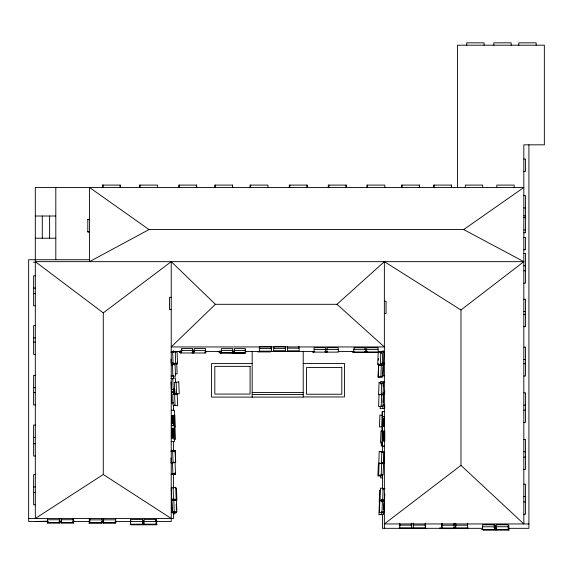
<?xml version="1.0" encoding="UTF-8"?>
<svg xmlns="http://www.w3.org/2000/svg" width="573" height="573" viewBox="0 0 573 573"><rect width="100%" height="100%" fill="white"/><g stroke="black" fill="none" stroke-linecap="round" stroke-linejoin="round"><path stroke-width="0.86" d="M171.742 433.274L171.936 436.418L171.936 433.274M171.742 429.592L171.742 428.59M171.814 420.876L172 424.013L172 420.876M171.814 417.581L171.814 420.689M171.814 416.929L171.814 416.564M171.843 431.097L171.936 429.951L171.742 433.088M171.936 429.592L171.936 428.59M171.907 421.807L171.907 420.969M172 417.581L172 420.689M172 416.929L172 416.564M172.967 433.274L173.161 436.418L173.161 433.274M172.96 429.592L172.96 428.59M173.06 434.212L173.06 433.374M173.032 420.876L173.225 424.013L173.225 420.876M173.118 418.691L173.025 417.581M173.025 416.929L173.025 416.564M173.146 429.592L173.146 428.59M173.211 417.581L173.211 420.689M173.211 416.929L173.211 416.564M382.657 425.768L382.75 425.41M382.657 424.751L382.75 423.64M382.664 421.456L382.664 418.319L382.857 421.456M382.843 425.768L382.843 425.41M382.843 424.751L382.843 421.649M382.785 440.773L382.979 436.153M383.072 440.651L383.072 439.649M383.086 435.967L383.086 432.823L383.273 435.967M383.179 435.587L383.179 435.029M383.258 440.651L383.258 439.649M383.881 425.768L383.881 425.41M383.881 424.751L383.881 421.649M383.881 421.456L383.974 418.319M384.068 425.768L384.068 425.41M384.068 424.751L383.974 423.64M384.068 421.456L383.881 418.319M384.297 440.651L384.297 439.649M384.297 435.967L384.297 432.823L384.483 435.967M384.39 435.587L384.39 435.029M384.483 440.651L384.483 439.649M378.259 363.604L378.194 365.309L378.567 365.323M378.395 360.188L378.459 358.476M380.357 364.134L380.787 352.925M380.651 365.66L380.716 363.955M381.281 353.118L381.346 351.414L384.691 351.915M381.088 363.97L381.074 364.342L384.562 364.478M380.522 384.046L380.622 381.482L384.469 382.005M380.88 376.762L381.31 365.553M380.279 406.142L380.178 408.707L380.551 408.721L380.565 408.348L384.676 408.506L384.777 405.92M381.21 394.382L381.639 383.172M378.724 464.502L378.366 464.109L377.901 476.07L382.399 475.869M382.692 365.108L382.757 363.389M381.21 406.171L381.639 394.962M382.585 375.172L382.52 376.898L378.022 377.098L378.581 364.951L380.823 365.037M382.886 375.637L383.316 364.428M383.516 363.096L383.946 351.886M380.071 463.514L380.085 463.134M380.515 451.925L380.157 451.538M383.058 386.266L383.222 381.955M382.084 426.699L382.485 416.349M382.807 408.434L382.907 405.849M383.065 402.368L383.394 393.744L384.641 393.794M379.605 501.819L379.211 502.184L379.677 490.223L380.035 490.61M380.751 475.461L380.651 478.025L382.535 477.724M381.396 463.099L381.833 451.889M381.224 474.888L381.654 463.679M384.755 390.65L384.655 393.243L382.785 393.171M380.429 514.368L380.042 514.726M383.265 463.17L383.702 451.961M381.847 501.912L381.947 499.319M381.561 514.418L381.661 511.832M381.976 512.427L382.406 501.217M382.678 499.799L383.115 488.59M383.717 501.984L383.81 499.391M383.53 511.904L383.43 514.497L378.932 514.697L379.39 502.736L379.763 502.75M383.631 509.318L383.86 503.287M384.784 493.84L384.547 499.871L380.049 500.071L380.508 488.117L384.977 488.662M381.511 441.976L381.31 445.593L382.728 445.672M382.098 431.562L382.356 426.899M215.398 304.306L171.234 346.944L384.368 346.944L336.981 304.306L215.398 304.306L171.234 261.66L103.276 312.894L103.276 474.487L35.318 518.479L35.318 187.464L523.829 187.464L463.7 229.572L148.994 229.572L89.488 261.66L89.488 187.464L148.994 229.572M336.981 304.306L384.368 261.66L460.971 309.972L460.971 465.369L523.829 523.944L523.829 144.833L544.35 144.833L544.35 45.195L457.519 45.195L457.519 187.464M460.971 309.972L523.829 261.66L463.7 229.572M460.971 465.369L384.368 523.944L528.915 523.944M170.768 352.223L175.238 351.679L175.696 363.633M171.9 352.553L173.877 352.445M175.252 352.395L177.1 351.944L177.566 363.905L173.067 363.705M172.308 363.017L173.053 362.988M171.212 364.829L175.059 364.306L175.524 376.26L171.026 376.06M171.728 365.18L172.473 365.151M175.259 373.689L177.143 373.99L176.713 362.888M172.129 375.644L172.881 375.616M170.904 378.531L175.374 377.987L175.539 382.255M172.036 378.86L172.788 378.832M174.701 389.611L171.334 389.74L171.033 381.976M174.794 391.767L171.427 391.896L171.864 403.106L173.11 403.055M172.982 392.118L174.478 392.061M172.566 392.226L173.311 392.197M172.967 402.69L173.34 402.676M174.629 405.039L175.009 405.025M173.569 439.111L175.453 439.419L174.994 427.458L174.636 427.845M174.564 450.306L171.212 450.808M174.736 450.593L175.245 450.643L175.703 462.604L175.188 462.175M170.775 451.195L174.887 451.03L174.872 450.657M170.804 462.805L174.292 462.669L174.278 462.296M171.22 462.955L175.066 462.432L175.531 474.387L175.159 474.401L175.044 472.524M171.32 463.156L172.065 463.127M171.721 473.62L172.466 473.592M172.136 473.771L172.888 473.742M171.735 473.993L175.116 474.236M171.033 474.186L175.145 474.029M174.765 474.523L174.371 474.165M173.483 499.491L174.235 499.463M172.38 499.907L176.878 500.107L176.412 488.146L176.054 488.54M176.498 511.567L172.387 511.732L171.95 500.523L176.42 499.971L176.885 511.933L176.513 511.947M173.146 512.155L173.891 512.126M173.053 513.601L174.937 513.902L174.872 512.198M35.318 521.459L47.831 521.186M523.829 159.058L525.505 159.058L525.505 171.363L523.829 171.363M523.829 195.629L525.505 195.629L525.505 232.774L523.829 232.774M523.829 207.935L525.505 207.935M523.829 215.82L525.505 215.82M35.318 216.014L55.81 216.014M523.829 217.647L525.505 217.647M89.488 219.352L87.805 219.352L87.805 231.936L89.488 231.936M87.805 219.502L89.488 219.502M87.805 219.631L89.488 219.631M523.829 229.952L525.505 229.952M87.805 231.657L89.488 231.657M87.805 231.807L89.488 231.807M523.829 237.437L525.505 237.437L525.505 249.742L523.829 249.742M35.318 238.218L55.81 238.218M523.829 253.467L525.505 253.467L525.505 283.134L523.829 283.134M89.488 259.734L28.65 259.734L28.65 521.459L48.254 521.459M523.829 261.66L35.318 261.66L103.276 312.894M33.535 262.269L36.199 262.269M523.829 265.772L525.505 265.772M523.829 270.828L525.505 270.828M35.318 275.771L33.635 275.771L33.635 305.781L35.318 305.781M33.635 288.076L35.318 288.076M33.635 293.469L35.318 293.469M171.234 297.301L169.551 297.301L169.551 309.606L171.234 309.606M523.829 299.249L525.505 299.249L525.505 326.689L523.829 326.689M384.368 301.255L386.052 301.255L386.052 313.56L384.368 313.56M523.829 311.554L525.505 311.554M523.829 314.384L525.505 314.384M35.318 325.593L33.635 325.593L33.635 354.443L35.318 354.443M33.635 337.898L35.318 337.898M33.635 342.138L35.318 342.138M523.829 347.166L525.505 347.166L525.505 376.01L523.829 376.01M287.682 348.162L298.898 348.162M273.98 348.37L285.196 348.37M259.82 348.534L271.036 348.534M314.119 349.53L325.335 349.53M326.897 349.509L338.113 349.509M353.971 349.623L365.187 349.623M366.749 349.602L377.972 349.602M194.29 350.389L205.506 350.389M181.505 350.411L192.729 350.411M221.364 350.504L232.581 350.504M234.142 350.475L245.359 350.475M273.257 351.12L284.681 351.12M179.27 351.335L178.891 351.707L180.602 351.707M218.306 351.45L217.933 351.822L220.498 351.822M258.151 351.407L257.75 351.915L270.513 351.915L270.119 351.407M312.743 351.421L312.371 351.801L314.119 351.779L314.119 347.661L325.335 347.661L325.335 351.779M325.149 351.399L325.521 351.399M171.234 351.507L181.935 351.507M192.578 351.507L194.419 351.507M205.034 351.507L221.171 351.507M232.609 351.507L234.55 351.507M245.065 351.507L313.918 351.507M325.493 351.507L327.298 351.507M337.984 351.507L354.05 351.507M364.743 351.507L367.422 351.507M378.123 351.507L384.368 351.507M313.13 351.707L312.758 352.087L325.708 352.151L325.708 351.779M325.915 351.686L325.536 352.058L327.247 352.058M325.149 351.772L326.897 351.75L326.897 347.639L338.113 347.639L338.485 352.13L326.524 352.13L326.524 351.75M352.989 351.801L352.617 352.173L364.578 352.173M365.767 351.772L365.395 352.151L377.356 352.151M231.578 352.767L219.617 352.767L219.989 350.898M244.356 352.746L232.394 352.746L232.767 350.877M523.829 359.472L525.505 359.472M303.224 363.44L344.452 363.44L344.452 396.946L303.224 396.946M252.177 363.59L211.573 363.59L211.573 397.089L303.224 397.118L303.224 351.285M523.829 363.705L525.505 363.705M35.318 375.344L33.635 375.344L33.635 404.946L35.318 404.946M33.635 387.656L35.318 387.656M33.635 392.641L35.318 392.641M252.177 392.562L303.224 392.562M523.829 392.863L525.505 392.863L525.505 422.437L523.829 422.437M252.177 394.546L303.224 394.546M523.829 405.168L525.505 405.168M523.829 410.132L525.505 410.132M171.234 410.275L174.393 410.275L174.393 441.597L171.234 441.597M384.368 411.615L382.091 411.615L382.091 446.274L384.368 446.274M384.347 416.564L382.37 416.564L382.37 426.541L384.347 426.541M382.37 416.829L384.347 416.843M171.528 420.689L173.504 420.689M171.528 420.876L173.504 420.876M382.37 421.456L384.347 421.456M382.37 421.649L384.347 421.649M35.318 425.066L33.635 425.066L33.635 456.022L35.318 456.022M171.528 425.495L173.504 425.495M382.37 426.262L384.347 426.262M382.785 431.347L382.979 440.766M171.463 433.088L173.44 433.088M171.463 433.274L173.44 433.274M382.785 435.967L384.762 435.967M382.785 436.153L384.762 436.153M33.635 437.371L35.318 437.371M523.829 439.434L525.505 439.434L525.505 469.416L523.829 469.416M33.635 443.71L35.318 443.71M382.091 446.26L384.368 446.26M523.829 451.739L525.505 451.739M523.829 457.111L525.505 457.111M35.318 474.602L33.635 474.602L33.635 504.784L35.318 504.784M523.829 484.192L525.505 484.192L525.505 514.26L523.829 514.26M33.635 486.907L35.318 486.907M33.635 492.479L35.318 492.479M523.829 496.497L525.505 496.497M523.829 501.955L525.505 501.955M28.65 518.479L173.512 518.479L173.512 512.219M47.623 519.754L59.556 519.754M61.218 519.725L73.151 519.725M90.018 519.847L101.958 519.847M103.62 519.818L115.553 519.818M72.728 521.308L74.469 521.065M58.947 521.459L61.619 521.459M72.871 521.459L89.861 521.459M101.485 521.459L103.505 521.459M115.094 521.459L142.441 521.416M142.62 521.459L171.234 521.459L171.234 261.66M47.623 522.139L47.222 522.533L59.95 522.533L59.556 522.139M103.219 522.211L103.62 522.211L103.62 518.493M103.219 522.605L115.947 522.605L115.553 518.493M101.228 522.841L101.622 523.235L88.894 523.235L89.295 522.841L89.295 518.465M115.173 522.812L115.567 523.213L102.839 523.213L103.24 522.812L103.24 518.436M131.532 524.41L131.138 524.804L143.866 524.804L143.472 524.41L143.472 520.033M144.783 524.381L144.382 524.782L157.109 524.782L156.716 524.381L156.716 520.012M399.732 525.119L411.665 525.119M413.326 525.09L425.259 525.09M442.127 525.212L454.067 525.212M455.728 525.19L467.661 525.19M493.876 525.398L495.581 525.398L495.581 529.774L495.974 530.175L483.247 530.175L483.641 529.774M482.616 526.78L494.556 526.78M496.211 526.759L508.151 526.759M493.876 527.389L495.581 527.389M399.732 527.504L399.331 527.905L412.066 527.905L411.665 527.504M455.327 527.575L455.728 527.575L455.728 523.199M439.598 528.027L441.296 528.027M455.327 527.969L468.055 527.969L467.661 527.575L467.661 523.199M413.649 528.084L413.255 528.485L425.983 528.485L425.581 528.084L425.581 523.715M453.336 528.206L453.73 528.607L441.002 528.607L441.403 528.206L441.403 523.829M467.281 528.184L467.675 528.578L454.948 528.578L455.349 528.184L455.349 523.808M441.475 528.327L382.442 528.327L382.442 514.024M453.071 528.327L482.516 528.327M494.972 528.327L496.791 528.327M508.373 528.327L528.915 528.327L528.915 144.833M495.086 529.574L508.545 529.538L508.151 529.144L508.151 524.768L496.211 524.768L496.211 529.144L495.817 529.538M483.54 529.595L481.843 529.595L482.616 529.165L482.616 524.789L494.556 524.789L494.556 529.165L494.95 529.567L482.222 529.567L482.222 529.165M496.891 529.753L496.49 530.147L509.218 530.147L508.824 529.753L508.824 525.377M382.019 363.038L384.755 363.146M380.372 363.762L380.744 363.776M378.481 365.137L381.081 365.617M382.134 375.609L384.748 375.709M383.208 382.334L383.953 382.363M381.625 383.545L382.377 383.573M383.172 392.806L383.552 392.82M381.224 394.009L381.969 394.038M382.965 404.953L384.834 405.025M382.52 415.489L379.92 415.017L379.455 426.971L382.836 426.727M382.821 431.455L380.973 431.011L380.508 442.965L382.392 442.664M381.819 452.262L382.563 452.298M381.41 462.726L382.162 462.755M382.341 462.848L383.086 462.877M380.544 475.425L381.296 475.454M383.101 488.962L383.846 488.991M382.692 499.427L383.437 499.455M382.392 501.59L383.144 501.619M381.99 512.054L382.735 512.083M103.276 474.487L171.234 518.479M383.065 350.583L383.165 352.338M383.767 362.867L383.867 364.621M176.162 382.399L176.599 393.608M175.324 363.647L175.309 363.275L171.198 363.432L171.033 359.121M175.961 393.057L176.033 394.761M174.113 363.368L174.178 365.094M174.736 389.003L174.865 392.419M174.586 394.188L175.023 405.398M172.631 352.151L173.067 363.361M172.459 364.779L172.896 375.988M174.457 415.368L174.822 414.974L175.281 426.935L174.894 426.577M172.208 362.58L172.308 365.166M172.774 378.459L173.204 389.669M173.297 391.825L173.397 394.41M175.109 450.579L175.503 460.828M175.331 462.619L175.317 462.239L171.205 462.404L171.041 458.092M176.205 504.233L176.405 509.354M176.47 511.066L176.534 512.771L172.036 512.57L171.606 501.361M172.645 451.123L173.075 462.332M172.466 462.905L172.903 474.115M173.82 500.444L174.256 511.66M173.118 487.824L173.547 499.033M536.142 45.195L536.142 42.825L518.809 42.825L518.809 45.195M514.146 187.464L514.146 185.093L496.805 185.093L496.805 187.464M511.159 45.195L511.159 42.825L493.819 42.825L493.819 45.195M484.078 45.195L484.078 42.825L466.744 42.825L466.744 45.195M482.659 187.464L482.659 185.093L465.319 185.093L465.319 187.464M455.743 524.997L455.743 525.792M454.067 523.221L454.067 527.597L454.461 527.998L441.733 527.998L442.127 527.597L442.127 523.221M453.666 524.417L453.666 525.212M451.581 187.464L451.581 185.093L433.632 185.093L433.632 187.464M451.409 185.093L451.409 187.464M442.528 524.417L442.528 525.212M434.241 185.093L434.241 187.464M425.259 523.106L425.259 527.482L425.66 527.876L412.925 527.876L413.326 527.482L413.326 523.106M419.479 187.464L419.479 185.093L401.53 185.093L401.53 187.464M419.314 185.093L419.314 187.464M411.665 523.128L411.636 528.113L412.037 528.507L399.302 528.507L399.703 528.113L399.732 523.128M411.264 524.324L411.242 525.728M402.146 185.093L402.146 187.464M400.126 524.324L400.126 525.119M400.104 524.932L400.104 525.728M384.82 187.464L384.82 185.093L366.87 185.093L366.87 187.464M384.483 431.469L384.483 432.465M384.576 435.967L384.483 439.298L384.297 436.153M384.368 261.66L384.368 528.327M384.297 431.469L384.297 432.465M384.068 421.649L384.068 423.827M383.273 431.469L383.273 432.465M383.258 436.153L383.072 439.298L383.072 436.153M383.086 431.469L383.086 432.465M382.75 421.742L382.75 422.58M382.563 421.456L382.657 423.827M382.442 411.615L382.442 416.034M382.442 426.634L382.442 431.942M382.442 442.535L382.442 452.333M382.442 474.688L382.442 489.034M367.486 185.093L367.486 187.464M365.001 351.493L365.001 351.865M364.815 348.871L364.815 349.623M354.343 348.871L354.343 349.623M352.223 351.514L352.223 351.886M346.242 187.464L346.242 185.093L328.293 185.093L328.293 187.464M346.078 185.093L346.078 187.464M328.909 185.093L328.909 187.464M327.269 348.764L327.269 349.509M313.746 351.779L313.746 352.151M307.221 187.464L307.221 185.093L289.272 185.093L289.272 187.464M307.056 185.093L307.056 187.464M298.898 346.293L299.271 350.783L287.309 350.783L287.682 346.293M289.888 185.093L289.888 187.464M271.559 347.854L271.559 349.451M267.978 187.464L267.978 185.093L250.029 185.093L250.029 187.464M259.304 347.152L259.304 348.749M252.177 351.321L252.177 397.118M250.645 185.093L250.645 187.464M244.986 349.731L244.986 350.475M244.75 352.653L244.75 353.025L232.781 353.025L233.161 351.156M234.515 349.731L234.515 350.475M234.142 352.724L234.142 348.606L245.359 348.606L245.731 353.097L233.77 353.097L233.77 352.724M232.953 352.746L232.953 353.118L220.003 353.054L220.003 352.682M232.667 187.464L232.667 185.093L214.717 185.093L214.717 187.464M232.502 185.093L232.502 187.464M232.581 352.746L232.581 348.635L221.364 348.635L221.364 352.746M231.972 352.682L231.972 353.054M220.992 352.746L220.992 353.118M220.376 351.185L220.376 352.682M215.333 185.093L215.333 187.464M204.898 352.567L204.898 352.939M196.668 187.464L196.668 185.093L178.719 185.093L178.719 187.464M196.503 185.093L196.503 187.464M193.91 353.004L194.29 348.52L205.506 348.52L205.879 353.004L180.151 352.961L180.524 351.091M193.302 351.07L193.302 352.567L192.729 352.66L192.729 348.542L181.505 348.542L181.132 353.032M193.101 352.66L193.101 353.032M192.915 350.783L192.535 352.653M192.929 352.567L192.929 352.939M192.349 349.666L192.349 350.411M192.113 352.588L192.113 352.961M181.885 349.666L181.885 350.411M180.13 350.805L179.757 352.674M179.335 185.093L179.335 187.464M173.512 350.69L173.512 352.467M173.512 375.587L173.512 378.259M173.512 388.931L173.512 392.484M173.512 405.827L173.512 410.275M173.512 441.597L173.512 451.431M173.512 473.778L173.512 488.081M173.361 408.47L173.361 410.683M173.146 433.088L173.146 429.951L172.96 433.088M173.161 436.776L173.161 437.772M173.025 418.505L173.025 420.689M172.967 436.776L172.967 437.772M171.936 430.903L171.936 433.088M171.936 436.776L171.936 437.772M171.742 436.776L171.742 437.772M157.453 187.464L157.453 185.093L139.504 185.093L139.504 187.464M156.314 521.201L156.314 521.996M155.641 520.592L155.641 521.387M143.071 521.229L143.071 522.024M140.12 185.093L140.12 187.464M130.909 520.621L130.909 521.416M120.33 187.464L120.33 185.093L102.381 185.093L102.381 187.464M120.158 185.093L120.158 187.464M102.99 185.093L102.99 187.464M102.825 185.093L102.825 187.464M101.958 518.522L102.352 522.633L89.624 522.633L90.018 518.522M73.473 518.343L73.473 522.719L73.874 523.12L61.146 523.12L61.54 522.719L61.54 518.343M73.151 518.4L73.552 522.512L60.817 522.512L61.218 518.4M73.079 519.539L73.079 520.334M59.528 518.372L59.528 522.748L59.929 523.142L47.194 523.142L47.595 522.748L47.595 518.372M55.81 187.464L55.81 259.734M49.607 216.014L49.607 238.218M42.295 216.014L42.295 238.218M378.187 352.452L377.722 364.407L382.227 364.206L382.657 352.997L378.187 352.452M378.71 365.08L378.252 377.034L382.75 376.833L383.179 365.624L378.71 365.08M379.04 382.7L378.581 394.654L383.079 394.453L383.509 383.244L379.04 382.7M379.04 394.482L378.581 406.443L383.079 406.243L383.509 395.033L379.04 394.482M379.233 451.417L378.767 463.371L384.197 463.299L384.626 452.09L379.233 451.417M379.054 463.199L378.595 475.16L383.093 474.96L383.523 463.75L379.054 463.199M379.806 500.745L379.347 512.699L383.846 512.498L384.275 501.289L379.806 500.745M178.769 381.926L174.299 382.47L174.729 393.68L179.227 393.88L178.769 381.926M177.186 393.715L172.717 394.26L173.153 405.469L177.651 405.67L177.186 393.715M175.718 487.344L171.248 487.895L171.678 499.104L176.183 499.305L175.718 487.344M285.196 346.5L273.98 346.5L273.608 350.991L285.576 350.991L285.196 346.5M271.036 346.665L259.82 346.665L259.447 351.156L271.416 351.156L271.036 346.665M365.187 347.754L353.971 347.754L353.598 352.237L365.567 352.237L365.187 347.754M377.972 347.732L366.749 347.732L366.376 352.216L378.345 352.216L377.972 347.732M250.079 366.348L214.825 366.348L214.825 394.066L250.079 394.066L250.079 366.348M341.809 367.572L306.548 367.572L306.548 394.231L341.809 394.231L341.809 367.572M173.504 415.79L171.528 415.79L171.528 425.768L173.504 425.768L173.504 415.79M173.504 416.062L171.528 416.062L173.504 416.077M173.44 428.196L171.463 428.196L171.463 438.166L173.44 438.166L173.44 428.196M384.762 431.075L382.785 431.075L382.785 441.045L384.762 441.045L384.762 431.075M142.441 519.425L130.508 519.425L130.508 523.801L130.114 524.202L142.842 524.202L142.441 523.801L142.441 519.425M156.042 519.403L144.102 519.403L144.102 523.779L143.708 524.173L156.436 524.173L156.042 523.779L156.042 519.403"/></g></svg>
